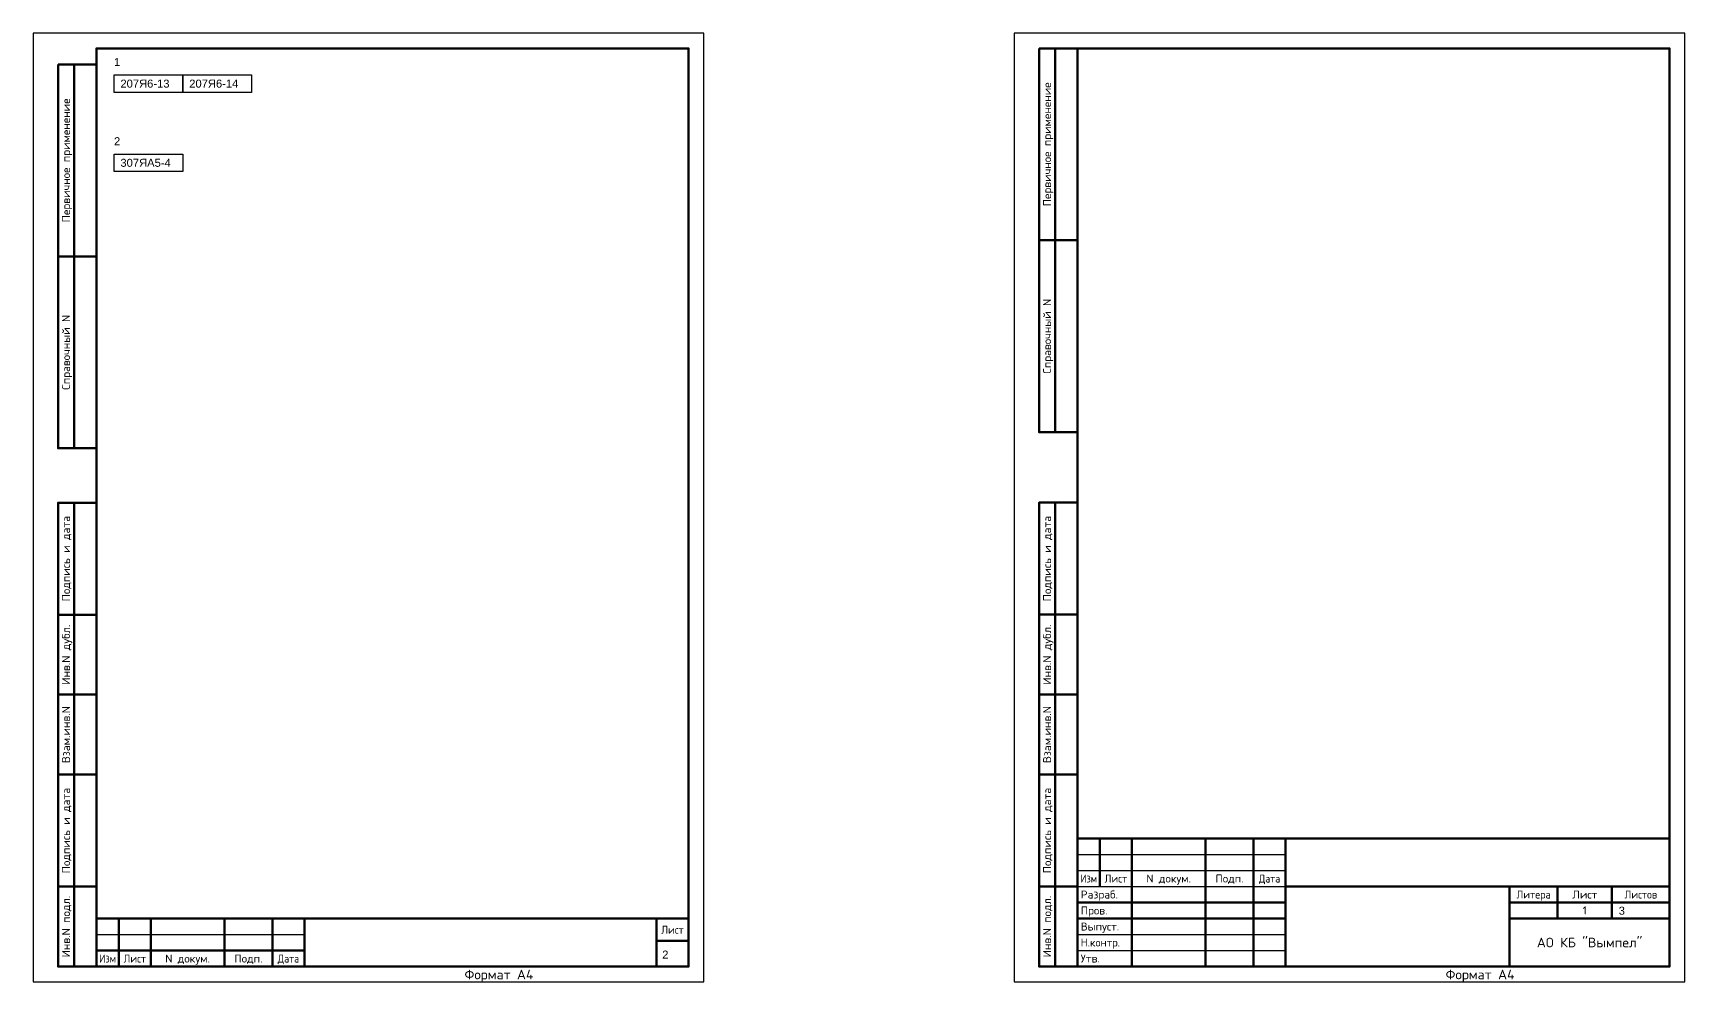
# Model space of a CAD drawing. Header units: millimetres. Extents: x -35117 to 70520, y -28859 to 27816.
# Drawn here: x 9845 to 20168, y -27154 to -21222 of the extents above; entities that cross this region are included whole.
import ezdxf
from ezdxf.enums import TextEntityAlignment as Align

# ---------------------------------------------------------------- set-up
doc = ezdxf.new("R2010")
doc.units = ezdxf.units.MM
doc.layers.add('FORM', color=7, linetype='Continuous')
doc.layers.add('Выноски', color=7, linetype='Continuous')
doc.layers.add('FORM1', color=4, linetype='Continuous', lineweight=50)
doc.styles.get("Standard").update_dxf_attribs({"font": 'arial.ttf'})
doc.styles.add('Standard1', font='simplex.shx', dxfattribs={"height": 2.5})

# ---------------------------------------------------------------- blocks, each defined once
blk = doc.blocks.new('A4')
at = {"layer": 'FORM'}
blk.add_line((0, -5540), (1300, -5540), dxfattribs=at)
blk.add_lwpolyline([(-396, -5836), (3796, -5836), (3796, 96), (-396, 96)], close=True, dxfattribs=at)
at = {"layer": 'FORM1'}
for p, q in [((-140, -100), (-140, -2500)), ((-240, -1300), (0, -1300)), ((-140, -2840), (-140, -5740)), ((-240, -3540), (0, -3540)), ((-240, -4040), (0, -4040)), ((-240, -4540), (0, -4540)), ((-240, -5240), (0, -5240)), ((140, -5440), (140, -5740)), ((340, -5440), (340, -5740)), ((800, -5440), (800, -5740)), ((1100, -5440), (1100, -5740)), ((1300, -5440), (1300, -5740)), ((3500, -5440), (3500, -5740)), ((0, -5640), (1300, -5640)), ((3500, -5580), (3700, -5580))]:
    blk.add_line(p, q, dxfattribs=at)
for points in [[(0, -5740), (3700, -5740), (3700, 0), (0, 0)], [(-240, -100), (0, -100), (0, -2500), (-240, -2500)], [(0, -5740), (-240, -5740), (-240, -2840), (0, -2840)], [(0, -5740), (3700, -5740), (3700, -5440), (0, -5440)]]:
    blk.add_lwpolyline(points, close=True, dxfattribs=at)
at = {"ltscale": 100}
blk.add_attdef('НОМЕР', (1467, -5625), '', height=80, dxfattribs=at)
blk.add_attdef('ЛИСТ', (3536, -5690), '', height=50)
at = {"layer": 'FORM', "style": 'Standard1'}
for s, p in [('Первичное применение', (-165, -700)), ('Справочный N', (-165, -1900)), ('Подпись и дата', (-165, -3190)), ('Инв.N дубл.', (-165, -3790)), ('Взам.инв.N', (-165, -4290)), ('Подпись и дата', (-165, -4890)), ('Инв.N подл.', (-165, -5490))]:
    blk.add_text(s, height=50, rotation=90, dxfattribs=at).set_placement(p, align=Align.CENTER)
for s, width, p in [('Лист', 0.9, (3600, -5535)), ('Изм', 0.85, (70, -5715)), ('Лист', 0.9, (240, -5715)), ('Дата', 0.85, (1200, -5715))]:
    blk.add_text(s, height=50, dxfattribs=dict(at, width=width)).set_placement(p, align=Align.CENTER)
for s, p in [('N докум.', (570, -5715)), ('Подп.', (950, -5715))]:
    blk.add_text(s, height=50, dxfattribs=at).set_placement(p, align=Align.CENTER)
blk.add_text('Формат А4', height=60, dxfattribs=at).set_placement((2300, -5820))
blk = doc.blocks.new('L1')
at = {"layer": 'FORM', "color": 3}
for p, q in [((0, -5040), (1300, -5040)), ((0, -5540), (1300, -5540)), ((0, -5640), (1300, -5640))]:
    blk.add_line(p, q, dxfattribs=at)
at = {"layer": 'FORM', "color": 4}
for p, q in [((0, -5140), (1300, -5140)), ((0, -5240), (1300, -5240))]:
    blk.add_line(p, q, dxfattribs=at)
at = {"layer": 'FORM', "color": 1}
blk.add_lwpolyline([(-396, -5836), (3796, -5836), (3796, 96), (-396, 96)], close=True, dxfattribs=at)
at = {"layer": 'FORM1'}
for p, q in [((-140, 0), (-140, -2400)), ((-240, -1200), (0, -1200)), ((-140, -2840), (-140, -5740)), ((-240, -3540), (0, -3540)), ((-240, -4040), (0, -4040)), ((-240, -4540), (0, -4540)), ((140, -4940), (140, -5240)), ((340, -4940), (340, -5740)), ((800, -4940), (800, -5740)), ((1100, -4940), (1100, -5740)), ((1300, -4940), (1300, -5740)), ((-240, -5240), (0, -5240)), ((1300, -5240), (3700, -5240)), ((2700, -5240), (2700, -5740)), ((3000, -5240), (3000, -5440)), ((3340, -5240), (3340, -5440)), ((2700, -5340), (3700, -5340)), ((2700, -5440), (3700, -5440))]:
    blk.add_line(p, q, dxfattribs=at)
at = {"layer": 'FORM1', "color": 3}
for p, q in [((0, -5340), (1300, -5340)), ((0, -5440), (1300, -5440))]:
    blk.add_line(p, q, dxfattribs=at)
at = {"layer": 'FORM1'}
for points in [[(0, -5740), (3700, -5740), (3700, 0), (0, 0)], [(-240, 0), (0, 0), (0, -2400), (-240, -2400)], [(0, -5740), (-240, -5740), (-240, -2840), (0, -2840)], [(0, -5740), (3700, -5740), (3700, -4940), (0, -4940)]]:
    blk.add_lwpolyline(points, close=True, dxfattribs=at)
for tag, p, height in [('НОМЕР', (1417, -5157), 80), ('РАЗРАБОТАЛ', (351, -5316), 50), ('ПРОВЕРИЛ', (351, -5415), 50), ('Листов', (3382, -5416), 50), ('ВЫПУСТИЛ', (351, -5512), 50), ('НКОНТР', (351, -5613), 50), ('УТВЕРДИЛ', (351, -5719), 50)]:
    blk.add_attdef(tag, p, '', height=height)
at = {"lineweight": 30, "flags": 104}
blk.add_attdef('НАИМЕНОВАНИЕ', text='', height=50, dxfattribs=at).set_placement((1384, -5329), align=Align.TOP_LEFT)
at = {"layer": 'FORM', "color": 3, "style": 'Standard1'}
for s, p in [('Первичное применение', (-165, -600)), ('Справочный N', (-165, -1800)), ('Подпись и дата', (-165, -3190)), ('Инв.N дубл.', (-165, -3790)), ('Взам.инв.N', (-165, -4290)), ('Подпись и дата', (-165, -4890)), ('Инв.N подл.', (-165, -5490))]:
    blk.add_text(s, height=50, rotation=90, dxfattribs=at).set_placement(p, align=Align.CENTER)
for s, width, p in [('Изм', 0.85, (70, -5215)), ('Лист', 0.9, (240, -5215)), ('Дата', 0.85, (1200, -5215)), ('Литера', 0.9, (2850, -5315)), ('Листов', 0.9, (3520, -5315))]:
    blk.add_text(s, height=50, dxfattribs=dict(at, width=width)).set_placement(p, align=Align.CENTER)
for s, height, p in [('N докум.', 50, (570, -5215)), ('Подп.', 50, (950, -5215)), ('Лист', 50, (3170, -5315)), ('1', 50, (3170, -5414)), ('АО КБ "Вымпел"', 60, (3200, -5620))]:
    blk.add_text(s, height=height, dxfattribs=at).set_placement(p, align=Align.CENTER)
for s, p in [('Разраб.', (20, -5315)), ('Пров.', (20, -5415)), ('Выпуст.', (20, -5515)), ('Утв.', (20, -5715))]:
    blk.add_text(s, height=50, dxfattribs=at).set_placement(p)
at = {"layer": 'FORM', "color": 3, "style": 'Standard1', "width": 0.95}
blk.add_text('Н.контр.', height=50, dxfattribs=at).set_placement((20, -5615))
at = {"layer": 'FORM', "style": 'Standard1'}
blk.add_text('Формат А4', height=60, dxfattribs=at).set_placement((2300, -5820))

msp = doc.modelspace()

# ---------------------------------------------------------------- linework, layer by layer
at = {"layer": 'Выноски', "color": 0}
for points in [[(10350.789, -21483.076), (10780.789, -21483.076), (10780.789, -21593.076), (10350.789, -21593.076)], [(10780.789, -21483.076), (11210.789, -21483.076), (11210.789, -21593.076), (10780.789, -21593.076)], [(10350.789, -21978.076), (10780.789, -21978.076), (10780.789, -22088.076), (10350.789, -22088.076)]]:
    msp.add_lwpolyline(points, close=True, dxfattribs=at)

# ---------------------------------------------------------------- block references
at = {"layer": 'Выноски', "color": 6}
ref = msp.add_blockref('A4', (10240.789, -21318.076), dxfattribs=at)
ref.add_attrib('ЛИСТ', '2', (13776.503, -27008.025), dxfattribs={"layer": '0', "height": 50})
at = {"layer": 'Выноски'}
ref = msp.add_blockref('L1', (16371.585, -21317.711), dxfattribs=at)
ref.add_attrib('Листов', '3', (19753.491, -26733.637), dxfattribs={"layer": '0', "height": 50})

# ---------------------------------------------------------------- texts
at = {"layer": 'Выноски', "color": 0}
for s, p in [('1', (10350.789, -21428.076)), ('207Я6-13', (10390.789, -21563.076)), ('207Я6-14', (10820.789, -21563.076)), ('2', (10350.789, -21923.076)), ('307ЯА5-4', (10390.789, -22058.076))]:
    msp.add_text(s, height=50, dxfattribs=at).set_placement(p)

doc.saveas('drawing.dxf')
